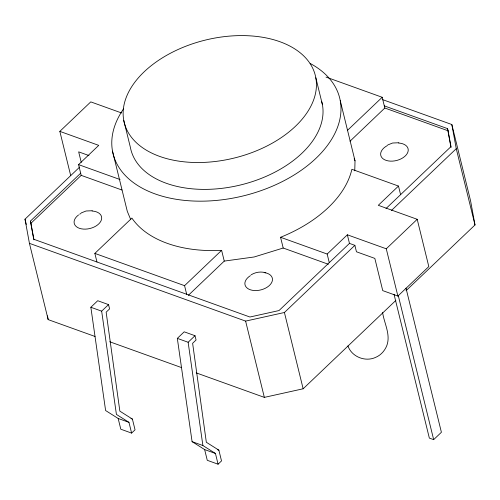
<?xml version="1.0" encoding="UTF-8"?>
<svg xmlns="http://www.w3.org/2000/svg" width="500" height="500" viewBox="0 0 500 500"><rect width="100%" height="100%" fill="white"/><g stroke="black" fill="none" stroke-linecap="round" stroke-linejoin="round"><path stroke-width="0.75" d="M354.762 170.819L355.025 160.831L340.25 100.669M70.713 175.644L59.837 131.369L90.769 101.881L121.606 112.975M121.981 190.031L81.2 175.362L78.556 164.619L98.75 145.369L59.837 131.369M95.069 336.488L48.169 319.619L29.431 243.344L25 219.181L79.675 167.062M329.275 262.638L327.169 254.044L347.356 234.8L349.469 243.394L279.012 310.556L249.913 317.013L33.731 239.244L30.406 221.125L80.669 173.212M33.981 239.887L30.931 223.275L81.2 175.362M96.962 261.994L94.85 253.4L131.9 218.081A116.681 71.994 -13.8 0 0 221.619 250.35L224.256 261.094L188.331 295.344M90.85 307.269L97.725 300.719L108.531 304.606L109.588 308.9L106.15 312.181L119.856 411.15L132.406 419.075L135.044 429.819L131.606 433.094L120.8 429.206L118.162 418.462L105.612 410.538L90.85 307.269L101.656 311.156L116.419 414.425L128.969 422.35L131.606 433.094M101.656 311.156L108.531 304.606M186.675 294.262L184.569 285.669L221.619 250.35M347.388 130.463L382.194 97.281L326.025 77.081M350.025 141.206L384.831 108.025L382.194 97.281M177.325 338.375L184.194 331.825L195.006 335.712L196.062 340.006L192.625 343.288L206.331 442.256L218.881 450.181L221.519 460.925L218.081 464.2L207.275 460.312L204.631 449.569L192.081 441.644L177.325 338.375L188.131 342.262L202.894 445.531L215.444 453.456L218.081 464.2M188.131 342.262L195.006 335.712M328.35 264.262L283.2 248.025L280.556 237.281A116.681 71.994 -13.8 0 0 351.875 169.294L398.481 186.062L378.294 205.312L417.206 219.306L428.812 266.581L397.881 296.069L382.75 290.625L374.831 258.394L356.456 251.781L354.875 245.338L349.469 243.394M386.012 208.556L450.863 146.744L447.537 128.625L384.3 105.875M29.431 243.344L245.613 321.106L284.419 312.5L354.875 245.338M391.444 210.475L456.262 148.688L451.831 124.525L382.212 99.488M397.881 296.069L386.269 248.794L417.206 219.306M196.2 372.869L264.35 397.381L303.15 388.781L395.863 300.406M406.037 290.706L475 224.963L470.569 200.806L451.831 124.525M394.012 294.237L429.344 438.088L433.669 439.644L441.4 432.269L405.994 288.125M251.119 274.825C255.456 272.125 260.887 271.269 265.788 272.8M81.225 212.931L86.044 211L92.306 210.731M387.769 144.95L392.587 143.019L398.85 142.75M283.2 248.025L254.169 256.975L224.256 261.094M384.831 108.025L448.062 130.769L451.112 147.381M347.356 234.8L386.269 248.794M88.956 155.556L78.662 151.856L81.244 162.35M78.556 164.619L120.069 179.55M280.556 237.281L327.169 254.044M94.85 253.4L184.569 285.669M109.725 341.763L181.544 367.594M130.969 418.556L132.406 419.075M217.438 449.663L218.881 450.181M192.081 441.644L202.894 445.531M118.162 418.462L128.969 422.35M204.631 449.569L215.444 453.456M347.938 345.906C351.587 356.656 365.05 362.163 375.375 357.488C380.775 355.363 384.919 350.656 386.925 345.294C390.769 334.35 384.162 323.231 382.6 312.506M354.156 158.731L355.025 160.831M130.775 219.731L127.294 211.337L112.519 151.169M456.262 148.688L475 224.963M447.537 128.625L448.062 130.769M398.481 186.062L400.594 194.656M398.263 295.494L433.669 439.644M315.819 77.763A98.406 60.719 -13.8 0 1 181.269 161.488A98.406 60.719 -13.8 0 1 162.269 57.931A98.406 60.719 -13.8 0 1 315.819 77.763L322.413 104.625M284.419 312.5L303.15 388.781M245.613 321.106L264.35 397.381M123.756 120.356L130.35 147.219A98.406 60.719 -13.8 0 0 239.731 185.162A98.406 60.719 -13.8 0 0 321.75 101.688M30.406 221.125L30.931 223.275M25 219.181L26.3 224.469M47.475 315.844L48.169 319.619M310.181 63.456A116.681 71.994 -13.8 0 1 314.069 160.081A116.681 71.994 -13.8 0 1 163.656 196.594A116.681 71.994 -13.8 0 1 123.619 108.75M92.037 211.031A14.056 8.675 -13.8 0 1 100.138 222.331A14.056 8.675 -13.8 0 1 79.488 228.331A14.056 8.675 -13.8 0 1 78.556 214.95M79.675 214.2A14.056 8.675 -13.8 0 1 80.875 213.506M264.175 272.587A14.056 8.675 -13.8 0 1 270.188 284.669A14.056 8.675 -13.8 0 1 249.169 289.325A14.056 8.675 -13.8 0 1 250.456 275.631M398.581 143.05A14.056 8.675 -13.8 0 1 406.206 154.956A14.056 8.675 -13.8 0 1 384.588 159.75A14.056 8.675 -13.8 0 1 387.419 145.531"/></g></svg>
